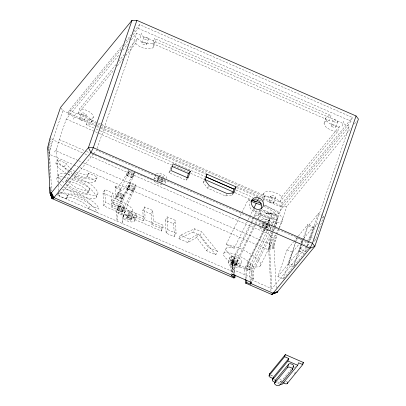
<?xml version="1.0" encoding="UTF-8"?>
<svg xmlns="http://www.w3.org/2000/svg" width="406" height="406" viewBox="0 0 406 406"><rect width="100%" height="100%" fill="white"/><g stroke="black" fill="none" stroke-linecap="round" stroke-linejoin="round"><path stroke-width="0.3" stroke-dasharray="2.03 1.52" d="M49.847 178.381L49.74 151.342L52.217 141.811L62.879 110.615L60.504 107.514M270.98 291.031L268.66 249.081L269.802 242.692L272.827 233.08M276.222 287.91L273.974 247.345L274.634 243.133L276.877 235.526L272.01 235.47L89.472 155.838M65.752 181.883L67.107 178.676L68.578 177.879M66.153 198.95L68.533 194.246C72.973 193.129 77.368 195.738 81.342 197.407A11.165 3.177 26.2 0 1 87.168 201.071L89.579 203.442L90.447 205.375L88.757 208.816L97.257 212.511C93.933 204.33 84.367 200.945 77.074 197.113C71.217 195.301 63.889 190.561 57.936 194.032L57.652 195.235L66.153 198.95L67.99 194.763M73.481 174.717C77.45 176.392 81.834 178.98 86.275 177.879L88.655 173.189L97.156 176.884C94.76 189.429 79.048 178.762 72.339 176.717M86.818 177.366L88.655 173.189M66.137 184.796C71.568 190.059 79.429 194.763 87.183 193.977L89.564 189.287L88.696 187.354L86.285 184.984A11.165 3.177 26.2 0 0 80.459 181.32L75.633 179.213L71.563 178.031M87.726 193.464L89.564 189.287M131.052 214.637L130.955 212.896L130.23 211.82L127.438 209.318A13.723 3.908 26.2 0 0 121.074 205.492L111.564 201.274L111.3 196.616L112.995 193.18L104.723 189.572L103.028 193.007L103.758 205.908L121.531 213.592A13.723 3.908 26.2 0 0 127.773 215.261L129.321 215.337L131.052 214.637L132.919 210.42L131.92 208.379L129.128 205.878A13.723 3.908 26.2 0 0 122.769 202.051L113.254 197.834L112.995 193.18M65.823 173.601C61.534 172.037 57.018 174.265 56.769 179.147L57.205 180.665L58.362 182.416M58.743 174.504L58.459 175.707L58.895 177.224L60.763 179.741M95.177 181.528L95.466 180.325L86.965 176.625M63.884 187.318L72.715 192.566L85.052 197.56L88.452 198.427L93.426 198.844L95.075 198.432L96.085 197.626L96.369 196.423C91.492 186.252 78.977 182.411 69.198 178.376M96.085 197.626L98.064 192.982C93.822 183.553 82.418 179.954 73.659 175.869M58.362 182.67L56.581 151.139A24.132 3.669 -66.4 0 1 59.261 139.562L66.274 119.085L119.283 54.45M95.897 126.246L67.99 114.071L69.279 110.31L122.688 45.183M73.577 119.176L75.293 114.162M93.806 128.002L86.255 124.703A9.896 4.628 18.9 0 0 91.213 120.323L89.772 118.435A9.896 4.628 18.9 0 0 77.942 113.853L79.662 108.838L115.786 64.782M79.713 118.572L81.428 113.553M84.489 119.988L86.204 114.969M86.255 124.703L87.97 119.689A9.896 4.628 18.9 0 0 92.928 115.309L91.487 113.421A9.896 4.628 18.9 0 0 79.662 108.838M91.558 122.079L93.273 117.065M97.146 148.484L136.548 33.393L349.353 126.225L309.951 241.316M133.046 34.743L138.268 28.374L139.552 24.614L352.357 117.451L351.073 121.211L280.795 206.908L262.19 198.788M125.713 55.602L135.746 43.366L137.461 38.352A9.896 4.628 18.9 0 0 148.596 43.782L151.56 43.818A9.896 4.628 18.9 0 0 154.508 38.56L331.088 115.593L329.373 120.607A9.896 4.628 18.9 0 0 324.414 124.987L325.856 126.875A9.896 4.628 18.9 0 0 337.685 131.463L339.401 126.444A9.896 4.628 18.9 0 1 327.576 121.861L326.13 119.973A9.896 4.628 18.9 0 1 331.088 115.593M140.111 38.042L141.831 33.028M141.902 42.66L143.617 37.646M146.632 44.279L148.347 39.265M135.746 43.366A9.896 4.628 18.9 0 0 146.881 48.796L149.839 48.832A9.896 4.628 18.9 0 0 152.788 43.574L154.508 38.56M153.468 47.04L155.183 42.021M123.079 216.905L124.652 212.308M123.333 216.185L124.906 211.587M126.672 217.895L128.347 213.008M126.956 218.585L128.529 213.987M128.108 217.195L129.681 212.602M130.021 219.915L131.595 215.317M131.174 218.524L132.747 213.932M131.356 219.504L133.031 214.617M134.797 220.925A6.247 2.923 18.9 0 0 127.687 215.226A6.247 2.923 18.9 0 0 124.708 219.509A6.247 2.923 18.9 0 0 134.797 220.925L136.619 215.611M154.011 179.112L155.386 175.087A5.999 2.806 18.9 0 0 158.558 178.741A5.999 2.806 18.9 0 0 164.892 179.98M158.731 176.082L157.158 180.675A2.497 1.167 18.9 0 1 160.025 180.315A2.497 1.167 18.9 0 1 161.811 182.37M157.589 180.787L158.771 177.336M158.497 180.015L159.284 177.716M159.482 177.143L160.071 175.417M160.598 182.756L161.974 178.731M161.7 181.411L162.486 179.112M162.684 178.538L163.273 176.813M161.933 182.091L162.918 179.219M165.278 183.086L166.064 180.787M187.679 178.437L186.181 180.264L168.977 172.758L171.266 166.074M186.181 180.264L186.755 178.594M233.998 192.743L232.125 195.027L225.548 195.996L207.436 188.095L203.147 182.385L204.954 177.117M232.125 195.027L232.526 193.855M228.126 262.728L229.948 257.409M231.714 263.717L233.389 258.835M231.999 264.407L233.572 259.81M233.151 263.022L234.729 258.424M235.064 265.737L236.637 261.139M236.216 264.352L237.789 259.754M236.404 265.331L238.073 260.444M263.88 193.261L262.159 198.275A9.896 4.628 18.9 0 1 265.788 196.479L268.747 196.514A9.896 4.628 18.9 0 1 279.881 201.944L337.685 131.463M239.839 266.752A6.247 2.923 18.9 0 0 232.734 261.053A6.247 2.923 18.9 0 0 229.75 265.336A6.247 2.923 18.9 0 0 239.839 266.752L241.666 261.434M263.027 201.183L264.555 196.722A9.896 4.628 18.9 0 1 267.503 191.465L270.462 191.5A9.896 4.628 18.9 0 1 281.597 196.93L339.401 126.444M258.815 224.863L260.195 220.844M268.97 201.132L270.69 196.118M262.2 226.502L263.778 221.904M262.636 226.609L263.814 223.163M263.54 225.837L264.326 223.539M264.524 222.965L265.113 221.245M273.751 202.548L275.466 197.534M265.839 228.005L267.016 224.559M266.742 227.238L267.529 224.939M267.727 224.361L268.315 222.64M266.981 227.918L268.356 223.894M270.563 228.979L272.137 224.381M279.881 201.944L281.597 196.93M272.67 230.644L279.079 211.922L349.353 126.225M280.795 206.908L282.084 203.147L352.357 117.451M273.644 230.694L282.023 206.218L286.895 206.273L350.784 128.367M277.288 234.333L278.719 230.156M279.536 227.766L286.895 206.273M324.069 123.231L325.79 118.217M300.633 245.391L293.305 266.788L283.327 278.958L277.892 276.587L287.052 249.842L293.436 242.052M331.139 125.327L332.859 120.313M277.892 276.587L287.874 264.418L297.03 237.672L301.917 239.804M283.327 278.958L292.482 252.212L298.872 244.422M306.662 246.346L304.221 253.476L294.243 265.646L288.808 263.276L297.963 236.531M335.919 126.743L337.635 121.729M301.445 243.016L302.465 240.042L299.268 243.935M288.808 263.276L298.786 251.106L301.227 243.976M301.435 243.382L307.946 224.366L313.376 226.736L308.697 240.403M294.243 265.646L303.399 238.901L313.376 226.736M342.05 126.139L343.765 121.125M308.575 248.173L305.779 251.578L300.349 249.208L301.988 244.407M302.196 243.808L303.84 239.007M304.043 238.408L308.357 225.807L318.34 213.637L322.141 215.297M306.865 245.752L308.494 240.997M306.733 241.418L310.326 237.038L318.34 213.637M305.779 251.578L307.423 246.777M307.626 246.178L309.27 241.377M309.479 240.778L313.792 228.177L318.583 222.336M314.163 241.357L315.756 239.408L323.77 216.007L322.684 215.535M270.838 376.337L271.198 375.291A2.299 1.076 18.9 0 1 270.68 375.027M274.131 380.701L274.649 379.199M281.399 381.985A2.299 1.076 18.9 0 1 280.262 381.645L279.404 384.157L276.034 382.685M284.428 383.467L284.961 381.899M135.391 184.776L135.538 187.354L130.554 197.686A27.38 4.161 -66.4 0 0 122.495 223.564L121.861 212.292L135.391 184.776L129.961 182.406L116.426 209.922L117.065 221.194A27.38 4.161 -66.4 0 1 125.124 195.316L130.103 184.984L129.961 182.406M66.888 173.758C62.691 170.982 57.388 168.185 55.861 163.05L57.55 159.609L66.051 163.324C70.147 170.408 79.896 174.905 87.965 174.438L88.508 173.93M68.924 172.007L66.239 169.82L64.6 167.678L64.361 166.764L66.051 163.324M57.652 195.235L59.103 192.287M65.655 181.624L67.107 178.676M103.758 205.908L105.448 202.467L104.723 189.572M111.564 201.274L113.254 197.834M111.686 203.467L113.381 200.031C116.999 202.086 122.262 202.792 124.424 206.715L122.368 210.795L119.191 210.374L111.904 207.319L111.686 203.467C115.309 205.522 120.572 206.233 122.729 210.156M134.66 171.763L134.777 173.824L121.242 201.34L115.811 198.97L129.341 171.454L129.255 169.906M111.904 207.319L113.599 203.878L113.381 200.031M133.818 216.621L135.508 213.18L145.084 217.357L143.394 220.798L133.818 216.621L133.955 219.083L161.38 231.044L163.07 227.604L162.933 225.142L153.356 220.965L152.768 210.531L144.495 206.923L142.805 210.359L143.394 220.798M133.955 219.083L135.65 215.642L135.508 213.18M161.38 231.044L161.238 228.583L151.666 224.406L151.078 213.967L152.768 210.531M151.666 224.406L153.356 220.965M161.238 228.583L162.933 225.142M165.415 220.225L167.105 216.784L175.377 220.392L176.102 233.288L174.413 236.728L166.14 233.12L165.415 220.225L173.687 223.833L174.413 236.728M166.14 233.12L167.83 229.679L167.105 216.784M173.687 223.833L175.377 220.392M196.707 237.373L187.77 242.555L178.706 238.601L180.396 235.16L194.626 228.791L201.767 231.902L217.509 251.35L215.814 254.79L206.75 250.837L196.707 237.373L198.397 233.932L208.44 247.396L217.509 251.35M187.77 242.555L189.465 239.119L198.397 233.932M178.706 238.601L192.936 232.227L194.626 228.791M215.814 254.79L200.077 235.343L201.767 231.902M206.75 250.837L208.44 247.396M253.704 208.527L234.221 248.147L226.086 244.595L248.071 199.884L248.523 199.869A21.99 6.263 26.2 0 1 251.344 200.28M223.665 253.456L226.203 248.294M231.313 275.217L230.4 258.967L231.669 256.389L234.998 257.84L233.724 260.424L234.724 274.268M251.903 222.737L232.521 262.144L232.937 269.554L231.618 271.167L231.146 262.794L255.668 212.922L260.992 213.358L260.728 208.654M252.177 222.173L254.395 217.667M254.669 217.103L255.78 214.855L255.668 212.922M233.354 273.776L232.755 263.169L234.018 260.591L230.4 258.967M257.566 218.443L258.455 218.519L258.191 213.81L260.474 209.171M265.676 223.868L269.675 225.609L247.69 270.325L235.688 265.088L235.581 263.159L257.292 219.012M263.829 206.268A16.494 4.694 26.2 0 1 276.811 215.307A16.494 4.694 26.2 0 1 273.7 219.397L266.605 217.652L259.556 214.556L262.093 209.4L269.137 212.49L276.06 214.216L276.608 223.939L274.943 227.314M258.455 218.519L260.992 213.358M235.688 265.088L255.729 224.34M256.008 223.772L257.678 220.377M260.957 215.266L263.489 210.105M262.372 215.936L264.91 210.775M263.793 216.56L266.331 211.399M265.209 217.134L267.747 211.973M266.605 217.652L269.137 212.49M267.96 218.103L270.498 212.947M245.199 278.683L244.747 268.366L246.016 265.788L249.416 267.265L250.192 281.013M247.69 270.325L247.284 263.21L271.812 213.338L266.123 213.505L273.06 213.708L270.523 218.864M247.284 263.21L247.99 263.423L265.245 228.329M265.524 227.766L267.752 223.234M268.031 222.671L272.517 213.551L266.123 213.505M247.604 266.473L248.873 263.895L250.685 264.687L251.695 282.591M271.655 219.108L274.192 213.952M272.72 219.286L275.258 214.129M249.416 267.265L250.685 264.687M276.06 214.216L273.522 219.377L273.644 221.585L269.746 229.507M272.451 232.384L253.349 271.233L253.765 278.638L252.446 280.252L251.659 266.295L269.472 230.075M253.192 268.122L271.589 230.72M271.863 230.156L273.817 226.188M274.096 225.619L277.719 218.255M272.73 231.821L274.669 227.878M260.251 265.971L282.241 221.255M246.711 265.996L265.402 228.4M265.686 227.837L270.061 218.732M124.424 206.715L124.058 207.354L120.886 206.933L113.599 203.878M54.5 152.032L56.82 148.418M125.901 41.265L131.123 34.901M133.934 31.47L139.552 24.614M67.99 114.071L121.399 48.943M124.211 45.518L129.834 38.661M122.896 50.039L127.712 44.163M131.331 39.758L136.548 33.393M118.598 61.357L124.216 54.505M127.428 50.588L137.461 38.352M77.942 113.853L114.071 69.796M117.283 65.884L122.901 59.032M232.521 271.563L59.109 195.91L93.344 154.163M93.74 153.676L96.532 150.281L309.336 243.113L271.913 288.747L251.537 279.856M168.977 172.758L170.845 170.479M203.147 182.385L205.02 180.102M207.436 188.095L209.308 185.816M225.548 195.996L227.421 193.718M253.669 211.145L255.541 208.867M255.481 211.937L256.414 210.795M354.397 123.962L356.808 121.018M293.837 241.565L297.03 237.672M298.364 236.043L307.946 224.366M322.176 217.956L323.77 216.007M300.349 249.208L302.739 246.285M303.14 245.797L306.332 241.905M308.971 247.685L310.169 246.224M291.163 369.216L280.724 381.944L279.414 382.356L277.44 381.904M294.583 367.628L295.38 366.659M294.299 373.657L296.289 371.231M66.3 198.204L66.838 197.686C71.283 196.57 75.673 199.179 79.652 200.848A11.165 3.177 26.2 0 1 85.473 204.512L87.889 206.882L88.757 208.816M89.416 190.028L88.873 190.536C81.271 191.358 73.618 186.73 68.167 181.731M57.053 177.945C60.154 175.382 64.625 177.28 68.086 178.001M96.872 178.087C89.736 181.705 81.342 175.965 74.557 173.524M97.78 194.185L96.765 194.992L92.923 195.408L86.742 194.119L74.405 189.13L65.097 183.537M132.742 211.196L132.107 211.688L129.463 211.82A13.723 3.908 26.2 0 1 123.226 210.151L105.448 202.467M273.974 248.066L268.66 249.923L78.571 166.998M268.66 249.081L273.974 247.345M268.731 248.086L274.04 246.472M268.889 246.939L274.172 245.478M269.117 245.655L274.37 244.361M269.422 244.234L274.634 243.133M269.802 242.692L274.963 241.793M270.254 241.032L275.354 240.352M270.777 239.266L275.806 238.824M271.36 237.408L276.313 237.211M226.086 244.595L226.533 244.585A21.99 6.263 26.2 0 1 254.709 256.876A21.99 6.263 26.2 0 1 255.272 266.894L251.659 266.295M125.332 218.606L132.792 218.504M230.38 264.433L237.84 264.331M62.285 189.374C71.111 189.424 79.251 193.814 86.925 197.742C91.426 200.706 97.247 203.563 98.947 209.07L90.447 205.375M163.197 181.431L159.548 181.386L157.767 179.061M268.244 227.253L264.59 227.208L262.809 224.883M231.146 262.794L235.581 263.159M68.766 181.34L73.943 182.654L78.769 184.76A11.165 3.177 26.2 0 1 84.59 188.425L87.006 190.795L87.874 192.728M273.644 221.585L277.262 222.183A21.99 6.263 26.2 0 0 281.348 216.601A21.99 6.263 26.2 0 0 263.53 204.401M68.081 174.123L72.552 175.499M234.221 248.147L233.973 248.076A16.494 4.694 26.2 0 0 225.959 249.127A16.494 4.694 26.2 0 0 234.013 257.282L234.998 257.84M244.747 268.366L245.995 268.736A16.494 4.694 26.2 0 0 249.594 262.454A16.494 4.694 26.2 0 0 226.604 252.486A16.494 4.694 26.2 0 0 231.476 262.443L232.755 263.169M138.268 28.374L351.073 121.211M152.788 43.574L329.373 120.607M69.279 110.31L282.084 203.147M87.97 119.689L264.555 196.722M62.879 110.615L96.592 125.322M97.176 125.576L100.663 127.098M101.246 127.352L207.04 173.504M236.683 186.435L282.023 206.218M96.481 126.499L99.967 128.022M100.551 128.276L205.791 174.184M236.607 187.628L258.12 197.011M96.131 129.012L99.617 130.534M100.196 130.788L204.751 176.397M236.119 190.084L252.963 197.428M255.288 198.443L256.45 198.95M259.353 200.219L262.839 201.736M66.274 119.085L171.515 164.993M173.839 166.008L188.374 172.352M190.698 173.367L204.076 179.198M234.891 192.642L250.588 199.493M263.382 205.071L279.079 211.922M308.357 225.807L313.792 228.177M248.071 199.884L250.979 201.153M310.326 237.038L314.127 238.698M314.67 238.936L315.756 239.408M255.78 214.855L276.608 223.939M263.392 222.869L265.108 223.615M59.261 139.562L85.94 151.199M86.519 151.453L89.421 152.717M91.741 153.732L99.282 157.02M99.861 157.274L107.397 160.563M107.981 160.817L115.517 164.105M116.101 164.359L123.637 167.648M124.221 167.896L157.274 182.319M259.348 226.847L261.088 227.609M263.991 228.872L265.727 229.634M266.306 229.882L269.188 231.141M129.341 171.454L134.777 173.824M128.382 171.779A2 0.304 -66.4 0 1 127.393 174.671A2 0.304 -66.4 0 1 126.951 174.367A2 0.304 -66.4 0 1 128.382 171.779L133.818 174.149A2 0.304 -66.4 0 1 132.828 177.041A2 0.304 -66.4 0 1 132.386 176.737A2 0.304 -66.4 0 1 133.818 174.149M82.499 152.798L52.866 139.867L50.491 136.766M84.824 153.813L87.148 154.823M127.54 172.961L132.975 175.331M127.616 174.25L133.046 176.62M126.733 175.326L132.163 177.696M126.768 175.433L132.204 177.803M299.1 250.73L301.815 251.913M298.786 251.106L304.221 253.476M287.052 249.842L292.482 252.212M56.581 151.139L78.059 160.507M78.637 160.761L82.697 162.532M83.281 162.786L269.386 243.976L271.913 288.747M135.538 187.354L130.103 184.984L126.347 192.622L131.777 194.992M129.149 185.303A2 0.304 -66.4 0 1 128.159 188.201A2 0.304 -66.4 0 1 127.717 187.892A2 0.304 -66.4 0 1 129.149 185.303L134.579 187.673A2 0.304 -66.4 0 1 133.589 190.571A2 0.304 -66.4 0 1 133.148 190.262A2 0.304 -66.4 0 1 134.579 187.673M128.306 186.491L133.736 188.861M128.377 187.775L133.807 190.145M48.659 152.093L49.517 154.326L73.344 164.719M73.922 164.973L77.993 166.744M127.494 188.851L132.929 191.221M127.535 188.963L132.965 191.333M128.692 169.896A31.988 4.862 -66.4 0 1 115.086 186.085L120.516 188.455L121.242 201.34M115.695 187.816L121.13 190.186M287.874 264.418L293.305 266.788M118.237 192.414A2 0.304 -66.4 0 1 117.248 195.311A2 0.304 -66.4 0 1 116.806 195.002A2 0.304 -66.4 0 1 118.237 192.414L123.668 194.784A2 0.304 -66.4 0 1 122.678 197.681A2 0.304 -66.4 0 1 122.236 197.372A2 0.304 -66.4 0 1 123.668 194.784M118.273 192.52L123.708 194.89M117.395 193.596L122.825 195.966M117.466 194.885L122.896 197.255M116.583 195.961L122.018 198.331M116.623 196.068L122.054 198.438M115.664 196.392L121.1 198.762M103.028 193.007L111.3 196.616M142.805 210.359L151.078 213.967M192.936 232.227L200.077 235.343M118.999 205.943A2 0.304 -66.4 0 1 118.009 208.836A2 0.304 -66.4 0 1 117.567 208.532A2 0.304 -66.4 0 1 118.999 205.943L124.434 208.314A2 0.304 -66.4 0 1 123.439 211.206A2 0.304 -66.4 0 1 123.003 210.902A2 0.304 -66.4 0 1 124.434 208.314M119.039 206.05L124.469 208.42M118.156 207.126L123.591 209.496M135.65 215.642L163.07 227.604M167.83 229.679L176.102 233.288M180.396 235.16L189.465 239.119M118.227 208.415L123.663 210.785M117.344 209.491L122.779 211.861M117.385 209.597L122.82 211.968M116.426 209.922L121.861 212.292M232.521 262.144L253.349 271.233M116.573 212.495L122.008 214.865M231.253 264.722L232.161 265.118M251.177 273.416L252.08 273.811M232.937 269.554L253.765 278.638M271.198 375.291L272.939 376.052M279.333 378.839L282.236 380.107M280.262 381.645L281.302 382.102M55.861 163.05L64.361 166.764M59.342 191.794L67.843 195.514M247.99 263.423L248.873 263.895M70.065 171.19L73.501 173.032M67.883 174.367L70.334 175.681M72.933 174.423L69.35 172.322M258.191 213.81L259.556 214.556M69.573 170.926C65.082 167.957 59.246 165.12 57.55 159.609M62.296 181.274L64.138 182.852M60.139 184.319L62.448 186.293M232.405 261.961L235.81 266.803M127.362 216.134L130.768 220.976M49.928 138.451L52.217 141.811M49.42 140.065L51.628 143.668M49.273 142.141L51.11 145.434M48.837 143.541L50.659 147.094M48.248 144.374L50.278 148.637M48.233 146.16L49.974 150.058M47.781 146.728L49.74 151.342M47.862 148.241L49.588 152.489M47.796 149.022L49.517 153.483M66.96 179.427L67.198 180.335M49.517 154.326L51.684 191.048M269.274 218.494L269.645 225.02M234.018 260.591L234.78 274.299M232.207 259.759L232.983 273.507M231.669 256.389L232.643 273.745M144.495 206.923L145.084 217.357M115.086 186.085L115.811 198.97M58.505 185.192L58.824 190.866M58.86 191.495L59.109 195.91M246.016 265.788L246.615 278.846M156.356 173.91A5.999 2.806 18.9 0 1 162.994 174.509A5.999 2.806 18.9 0 1 166.851 178.488M159.137 175.59A2.497 1.167 18.9 0 1 161.898 175.839A2.497 1.167 18.9 0 1 163.506 177.498M162.065 184.674A5.999 2.806 18.9 0 1 154.381 181.325M154.113 179.016A5.999 2.806 18.9 0 1 161.415 179.102A5.999 2.806 18.9 0 1 164.978 183.756M270.091 225.939A6.247 2.923 18.9 0 1 260.287 221.661M261.2 219.61A6.247 2.923 18.9 0 1 268.838 220.58A6.247 2.923 18.9 0 1 271.822 225.081M264.595 221.28A2.497 1.167 18.9 0 1 267.234 221.798A2.497 1.167 18.9 0 1 268.554 223.32M258.932 224.741A6.247 2.923 18.9 0 1 267.26 225.178A6.247 2.923 18.9 0 1 269.554 230.212M268.518 230.537A6.247 2.923 18.9 0 1 259.211 227.147M262.327 226.223A2.497 1.167 18.9 0 1 265.661 226.396A2.497 1.167 18.9 0 1 266.575 228.411M133.868 172.773A31.988 4.862 -66.4 0 1 120.516 188.455M260.424 209.983A6.496 5.659 39.4 0 1 251.984 210.125A6.496 5.659 39.4 0 1 250.324 201.828M269.386 243.976A24.132 3.669 -66.4 0 1 272.066 232.394M287.306 381.726A2.299 1.076 18.9 0 1 285.707 381.579M130.087 212.627L129.504 212.587A2.497 1.167 18.9 0 0 128.397 213.81A2.497 1.167 18.9 0 0 131.189 215.292L131.772 215.327A2.497 1.167 18.9 0 0 132.879 214.109A2.497 1.167 18.9 0 0 130.087 212.627M128.514 217.225L127.931 217.185A2.497 1.167 18.9 0 0 126.824 218.403A2.497 1.167 18.9 0 0 129.615 219.885L130.199 219.925A2.497 1.167 18.9 0 0 131.3 218.707A2.497 1.167 18.9 0 0 128.514 217.225M235.13 258.449L234.546 258.414A2.497 1.167 18.9 0 0 233.445 259.632A2.497 1.167 18.9 0 0 236.231 261.114L236.815 261.154A2.497 1.167 18.9 0 0 237.921 259.931A2.497 1.167 18.9 0 0 235.13 258.449M233.557 263.047L232.973 263.012A2.497 1.167 18.9 0 0 231.872 264.23A2.497 1.167 18.9 0 0 234.658 265.712L235.241 265.752A2.497 1.167 18.9 0 0 236.348 264.529A2.497 1.167 18.9 0 0 233.557 263.047M148.22 38.6L147.921 38.245A2.497 1.167 18.9 0 0 144.84 37.083A2.497 1.167 18.9 0 0 143.749 38.311L144.049 38.666A2.497 1.167 18.9 0 0 147.129 39.824A2.497 1.167 18.9 0 0 148.22 38.6M146.505 43.615L146.206 43.259A2.497 1.167 18.9 0 0 143.125 42.102A2.497 1.167 18.9 0 0 142.034 43.325L142.328 43.681A2.497 1.167 18.9 0 0 145.409 44.843A2.497 1.167 18.9 0 0 146.505 43.615M231.324 260.738A6.247 2.923 18.9 0 0 241.418 262.154A6.247 2.923 18.9 0 0 234.308 256.455A6.247 2.923 18.9 0 0 231.324 260.738M126.281 214.916A6.247 2.923 18.9 0 0 136.37 216.332A6.247 2.923 18.9 0 0 129.26 210.633A6.247 2.923 18.9 0 0 126.281 214.916M271.269 197.159A2.497 1.167 18.9 0 0 275.339 197.813A2.497 1.167 18.9 0 0 272.619 195.509A2.497 1.167 18.9 0 0 271.269 197.159M333.438 121.348A2.497 1.167 18.9 0 0 337.508 122.008A2.497 1.167 18.9 0 0 334.788 119.704A2.497 1.167 18.9 0 0 333.438 121.348M82.007 114.593A2.497 1.167 18.9 0 0 86.082 115.253A2.497 1.167 18.9 0 0 83.362 112.944A2.497 1.167 18.9 0 0 82.007 114.593M80.292 119.608A2.497 1.167 18.9 0 0 84.362 120.267A2.497 1.167 18.9 0 0 81.642 117.963A2.497 1.167 18.9 0 0 80.292 119.608M331.722 126.362A2.497 1.167 18.9 0 0 335.792 127.022A2.497 1.167 18.9 0 0 333.072 124.718A2.497 1.167 18.9 0 0 331.722 126.362M269.554 202.173A2.497 1.167 18.9 0 0 273.624 202.827A2.497 1.167 18.9 0 0 270.903 200.523A2.497 1.167 18.9 0 0 269.554 202.173"/><path stroke-width="0.61" d="M233.8 277.943L52.12 198.585L50.05 192.941L47.649 147.713L49.928 138.451L60.504 107.514L132.026 20.3L136.898 20.361L356.042 115.959L358.417 119.059L314.817 246.396L277.125 292.183L271.584 294.406L245.635 283.109M132.026 20.3L88.432 147.637L51.481 192.693L50.38 193.555L50.05 192.941L49.968 187.247M136.898 20.361L93.299 147.693L90.908 152.56L53.957 197.615L52.663 198.767L52.257 198.747L50.248 193.51M186.943 178.036L188.47 173.58L190.343 171.296L173.134 163.791L170.845 170.479L188.054 177.985L190.343 171.296M207.024 174.25L205.02 180.102L209.308 185.816L227.421 193.718L233.998 192.743L236.003 186.892L207.024 174.25L206.273 175.164M232.729 193.271L234.13 189.176L236.003 186.892M356.042 115.959L312.442 243.295L310.052 248.157L273.106 293.213L271.807 294.365M273.086 378.519L270.482 377.382A2.299 1.076 18.9 0 1 269.117 375.596L269.833 373.51L285.332 354.611L303.439 362.512L302.724 364.598L287.225 383.497A2.299 1.076 18.9 0 1 284.428 383.467L282.865 382.782M274.913 382.193L273.786 381.706A2.299 1.076 18.9 0 1 272.421 379.925L273.284 377.413L288.778 358.518L284.616 356.701L269.117 375.596M274.689 383.152L275.836 379.808L288.681 364.141A2.7 1.264 18.9 0 1 291.97 364.182A2.7 1.264 18.9 0 1 293.574 366.278L292.427 369.617L279.582 385.289C277.988 386.258 275.542 385.33 274.598 383.807L274.689 383.152L287.539 367.486L288.681 364.141M284.616 356.701L285.332 354.611M272.421 379.925L287.92 361.025L288.778 358.518M287.225 383.497L287.585 382.452M279.967 384.36A2.299 1.076 18.9 0 0 282.2 384.188L297.7 365.288L298.562 362.781L302.724 364.598M275.836 379.808L275.953 380.848M253.983 207.963L256.211 203.436L257.191 203.71A16.494 4.694 26.2 0 1 261.119 205.096M257.389 200.28L259.261 198.001A6.496 5.659 39.4 0 1 261.565 208.374A6.496 5.659 39.4 0 1 251.37 203.924A6.496 5.659 39.4 0 1 259.261 198.001M233.567 277.521A14.479 2.203 -66.4 0 0 234.78 277.582L231.349 275.847L232.679 274.294L251.695 282.591L250.365 284.139L246.787 282.581L246.675 280.094M292.772 367.257L293.574 366.278M302.648 363.482L303.439 362.512M271.584 294.406L277.125 292.183M272.38 293.985L277.349 292.01M276.933 292.284L271.264 294.183M272.725 293.65L277.597 291.767M273.02 293.508L275.364 292.604M277.871 291.452L273.106 293.213L250.918 283.535M205.73 176.788L234.13 189.176M205.913 176.904L233.795 189.069M204.654 179.452L233.145 191.881M251.75 200.001L256.404 202.026M171.839 166.323L188.47 173.58M250.979 201.153L256.211 203.436M231.902 275.238L53.957 197.615L51.481 192.693M287.92 361.025L297.7 365.288M51.207 193.007L53.582 198.047M50.958 193.251L53.237 198.387M50.745 193.418L52.932 198.625M50.547 193.525L52.663 198.767M50.38 193.555L52.44 198.808M50.08 193.205L52.12 198.585M50.05 192.941L52.024 198.321M234.769 274.898L234.952 277.415L234.815 274.923M250.223 281.642L250.365 284.139M246.792 282.642L246.62 282.749A14.479 2.203 -66.4 0 1 245.361 282.322L245.229 279.287M233.019 274.136L233.161 276.633M251.344 200.28A21.99 6.263 26.2 0 1 261.342 203.452M251.36 200.772A6.496 5.659 39.4 0 1 258.85 201.132A6.496 5.659 39.4 0 1 261.413 208.283M269.751 374.068A2.299 1.076 18.9 0 1 269.833 373.51M273.385 378.301A2.299 1.076 18.9 0 1 273.284 377.413M287.539 367.486A2.7 1.264 18.9 0 1 290.823 367.526A2.7 1.264 18.9 0 1 292.427 369.617M314.817 246.396L310.052 248.157L90.908 152.56L88.432 147.637L93.299 147.693L312.442 243.295L314.817 246.396"/></g></svg>
